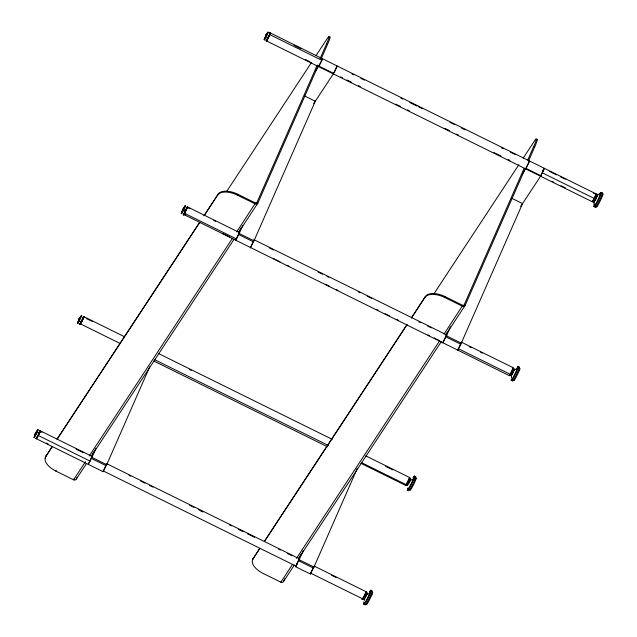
<?xml version="1.0" encoding="UTF-8"?>
<svg xmlns="http://www.w3.org/2000/svg" width="637" height="637" viewBox="0 0 637 637"><rect width="100%" height="100%" fill="white"/><g stroke="black" fill="none" stroke-linecap="round" stroke-linejoin="round"><path stroke-width="0.96" d="M40.083 431.567L40.219 430.867L39.82 431.273M81.87 321.454L83.933 316.7L82.388 320.419M82.221 320.586L80.477 323.899M594.09 201.626C594.711 201.3 597.896 196.499 597.219 194.428L270.518 33.06L268.034 32.153L264.236 39.685L265.271 40.227M187.342 206.675L183.345 214.836L185.136 211.898M181.856 211.938L181.346 213.594L185.16 205.855L181.967 211.691M592.291 201.666L592.816 201.181M363.807 602.96L363.902 601.615M79.625 324.233L83.63 316.605M264.196 39.558L265.287 36.811M265.709 35.783L265.725 35.616A18.226 5.383 27.6 0 0 265.78 37.073M318.556 65.906L318.42 66.566L321.534 60.929M333.27 73.478L335.062 70.874L337.14 65.953L333.677 73.351L313.651 103.72M521.95 174.681L525.732 168.518M149.695 366.808L106.721 464.692L91.919 457.382L92.142 456.426L88.272 464.349L92.182 456.45L40.322 430.843L38.945 434.131M446.362 335.269L446.688 334.895L442.795 342.81L446.688 334.895L254.259 239.87L250.365 247.785L254.259 239.87L253.9 240.237M446.282 335.388L446.728 334.919L446.473 335.85L461.276 343.16L459.309 347.388M442.85 342.419L442.89 342.3M83.67 317.322L83.638 317.457A5.55 5.239 13.9 0 0 83.773 316.947L83.789 316.876M366.793 594.01L365.503 593.358L366.052 591.677L314.232 566.094L313.985 567.041L299.183 559.732L299.215 558.952M592.322 201.515L595.611 195.71M364.014 596.527L362.142 599.592L362.238 599.027M407.584 482.368L405.745 485.068M365.71 455.837L409.623 477.519L407.791 481.962M36.516 437.914L36.365 438.654L37.185 437.5M80.047 323.867L79.92 324.488L80.381 323.97M79.593 324.337L80.963 322.465M264.212 39.47C265.669 40.386 270.486 27.423 266.696 34M267.835 38.339L266.194 40.927L270.231 32.774L269.085 35.815M106.761 463.919L103.083 471.659L36.46 438.766L36.612 437.977M265.756 35.465L265.414 36.532M266.569 40.489L266.6 40.975L593.27 202.24L594.01 202.001M268.687 36.659L270.399 33.164L269.929 33.793M310.33 573.722L314.248 566.11L310.338 574.009L295.536 566.699L295.703 565.879M78.064 322.481C76.623 325.141 79.665 318.078 79.028 319.559L79.227 318.97M80.803 316.852L81.775 315.522L77.754 323.612L81.456 315.602L79.434 318.898M182.795 209.748L182.923 209.278M183.775 214.486L509.417 375.711L511.766 371.721M270.168 34.064L270.255 33.554L269.897 33.976M35.505 433.638L35.847 432.889L35.274 433.98L35.823 432.842L35.274 433.996L35.863 432.826L35.282 433.932M264.355 39.757L264.673 38.825M36.739 437.906L36.994 437.922A5.55 4.961 34.9 0 1 36.683 438.312M79.275 318.882L78.877 319.718M266.68 40.489L266.513 40.856L267.237 39.924M322.051 58.907C322.64 59.456 319.041 66.535 318.5 66.073M310.402 573.499L310.315 574.001M366.06 591.837L364.213 596.113M409.631 477.678L405.697 485.426L360.908 463.314M187.461 207.328L187.501 206.977A5.55 5.526 -43.1 0 1 187.413 207.375L186.203 210.306M363.17 599.688L367.047 592.187L366.601 592.657M406.74 485.529L408.779 482.44L410.507 478.045M183.368 214.43L183.321 214.836L183.408 214.303M80.103 324.066L79.999 324.591L83.351 318.436M91.824 457.446L91.927 456.936L91.362 457.637M83.606 316.716L81.401 321.645M103.226 470.894L103.083 471.659M295.687 565.935L295.608 566.651L299.438 558.792L106.873 463.784L103.146 471.619L103.138 471.141M511.2 375.551L511.161 375.949L514.409 369.142M35.385 433.686L35.768 432.929M235.626 239.95L235.563 240.468L236.263 239.512M183.711 214.327L183.655 214.773L184.81 213.037M409.073 479.207L410.363 479.948L409.902 481.07M266.553 34.263L265.541 35.911M182.747 209.844L182.978 209.191M36.086 434.665L37.862 429.728L37.535 430.063A18.226 16.299 34.9 0 0 35.608 433.431A18.226 16.299 34.9 0 0 34.31 437.117L34.207 437.77L35.975 434.283M37.272 437.356L39.805 431.536A5.55 4.961 34.9 0 0 39.884 431.185L40.059 430.548L39.916 431.241M39.948 431.838L40.123 431.36L41.867 432.212M265.613 35.967L266.027 35.035L265.462 36.118M510.54 375.543C510.81 376.674 514.624 369.006 514.043 368.552M106.721 464.692L106.841 463.816M304.836 96.076L315.283 101.235L254.012 240.818L239.209 233.508L239.44 232.553L187.628 206.961L187.278 207.343M254.012 240.818L254.274 239.886L253.821 240.356M512.092 198.425L522.547 203.585L461.276 343.16L461.53 342.228L513.334 367.796L511.965 371.307M235.754 239.592L235.555 240.475L239.241 232.728M593.437 201.595C592.975 203.896 597.944 194.285 596.949 194.611M364.006 599.162C363.854 601.145 368.64 591.12 366.617 593.78M36.078 432.634L34.04 437.476L34.693 436.138M36.205 437.914L36.03 438.71L38.706 434.052M78.996 319.623L79.291 318.858L78.956 319.511M182.715 209.899L183.145 208.952M366.808 594.377L366.697 593.955M407.449 485.673L410.363 479.948M461.26 343.2L461.53 342.228L457.605 350.127L458.951 348.065M509.489 375.687L513.103 367.995M36.229 437.858L36.022 438.71L36.325 438.415M514.346 369.89L513.08 368.783M78.98 319.647L79.33 318.787L78.892 319.798M596.861 196.562L595.611 199.285M40.004 431.854L39.191 433.813M35.401 433.821L35.839 432.905M512.164 374.238L513.955 370.527M460.933 343.869L461.148 343.311M79.378 318.85L78.956 319.694L79.386 318.811M181.856 212.567C179.937 217.894 186.721 204.716 185.152 206.117M269.929 34.709L269.809 35.003M266.6 40.975L270.518 33.06M595.754 195.376L596.216 193.895L592.967 200.942M264.761 38.61L265.31 37.344M543.887 169.768L543.281 171.17M91.346 458.632L91.624 457.963M410.379 480.218L410.857 478.745L410.57 479.024M39.613 432.849L39.956 431.982L39.04 433.924M321.741 60.451L322.338 58.652L322.027 58.946M364.953 597.984L366.506 594.815M78.24 322.043L78.693 321.008M183.735 214.884L187.628 206.961M86.576 463.457L76.313 479.064A2.206 1.887 33.3 0 1 73.574 479.82L55.809 471.046A16.554 8.528 23.7 0 1 45.745 456.538L52.13 446.537M55.809 471.046L56.191 470.178M73.956 478.952L73.574 479.82L85.462 461.753M76.313 479.064L77.109 477.24M91.545 456.45L93.528 451.92M91.919 457.382L95.9 448.321M204.158 215.744L218.196 194.118A16.554 8.528 23.7 0 1 237.736 194.229L255.501 203.004A1.107 0.94 33.3 0 0 256.87 202.622L257.858 203.115L318.253 65.523M217.814 194.986A16.554 8.528 23.7 0 1 237.354 195.097L237.736 194.229M238.827 232.577L240.818 228.038M239.209 233.508L242.793 225.347M255.501 203.004L236.749 231.796M256.87 202.622L317.266 65.038M320.069 58.66L326.462 44.08A16.554 1.234 -63.7 0 0 327.434 38.284L315.96 55.722M321.454 58.238L327.45 44.566A16.554 1.234 -63.7 0 0 329.695 37.089M294.382 564.979L283.576 581.406A2.206 1.887 33.3 0 1 280.837 582.162L263.073 573.396A16.554 8.528 23.7 0 1 253.008 558.88L259.394 548.887M283.576 581.406L284.771 578.675M298.801 558.8L300.791 554.27M299.183 559.732L303.164 550.663M411.422 318.086L425.46 296.468A16.554 8.528 23.7 0 1 445 296.579L462.765 305.346A1.107 0.94 33.3 0 0 464.134 304.972L465.121 305.457L525.119 168.781M313.985 567.041L357.357 468.251M425.078 297.328A16.554 8.528 23.7 0 1 444.618 297.439L445 296.579M446.091 334.919L447.285 332.203M446.473 335.85L450.447 326.789M462.765 305.346L444.013 334.138M464.134 304.972L524.132 168.295M527.731 160.094L533.726 146.422A16.554 1.234 -63.7 0 0 534.698 140.626L523.224 158.064M528.718 160.58L534.714 146.916A16.554 1.234 -63.7 0 0 536.418 140.06M365.503 593.358L362.127 599.584M182.158 211.85L182.524 211.038M409.83 481.23L409.328 482.289M296.428 564.167L296.667 563.649M35.465 433.51L35.736 433.168L35.29 433.996L35.831 432.921L35.409 433.614M35.417 434.53L34.844 435.182M186.012 210.122L187.366 206.73M269.156 36.237L268.129 37.766M265.502 36.022L266.019 35.091L265.486 36.046L265.725 35.616A18.226 5.383 27.6 0 1 266.362 34.502M182.795 210.457L183.082 209.868M35.553 434.243L35.991 433.351M265.709 36.484L265.995 35.895M38.849 434.33L38.037 435.947M186.108 210.513L184.905 212.862M268.766 37.057L267.317 39.789M183.48 209.971L185.725 210.736M36.381 434.076L38.172 429.657L36.866 431.671M265.438 36.198L265.947 35.274M520.652 206.46L541.108 175.43L544.125 168.566M36.46 438.766L40.322 430.843M183.376 209.278L183.822 208.418M266.29 35.306L266.584 34.724M409.209 482.543L408.659 483.579M36.285 432.77L37.535 430.063M296.81 564.621L297.575 563.18M35.68 434.84L34.366 437.133M595.539 199.429L594.95 200.488M81.663 321.86L80.907 323.222M37.647 436.154L36.413 438.296M35.497 433.439L35.298 433.893L35.72 433.2M266.879 34.175L267.158 33.657M542.835 170.756L543.257 169.983M80.541 317.322L79.864 318.062M184.109 207.877L185.064 206.245M543.082 170.294L543.337 169.848M82.866 318.317L82.484 319.002L82.937 318.205M236.486 239.13L239.329 232.632M267.293 33.419L267.866 32.447M183.122 209.047L182.636 209.892M543.21 170.167L543.56 169.569M79.028 319.36L79.338 318.938M295.536 566.699L299.334 558.816M529.14 161.511L529.522 161.018L525.684 168.909L529.594 160.994L529.156 161.487M91.282 457.661L92.174 456.45M269.746 33.872L270.375 33.283M269.73 33.339L270.223 32.766L269.785 33.267M57.051 439.068L199.628 222.353M203.991 215.704L218.196 194.118M45.745 456.538L52.298 446.577M57.219 439.1L199.787 222.385M226.923 191.06L311.597 62.362M315.235 71.503L318.42 66.344M89.244 456.004L232.425 238.365M91.441 456.068L234.082 239.249M238.405 232.68L257.858 203.115A2.206 1.887 33.3 0 1 255.118 203.872L237.354 195.097M264.307 541.41L406.884 324.695M411.805 317.226L425.46 296.468M253.008 558.88L259.562 548.919M264.474 541.45L407.051 324.735M433.638 294.238L518.852 164.712M280.837 582.162L292.184 564.915M296.508 558.346L439.689 340.707M298.705 558.41L441.345 341.591M445.669 335.022L465.121 305.457A2.206 1.887 33.3 0 1 462.382 306.214L444.618 297.439M83.176 316.908L83.63 316.39L83.216 316.844M365.614 592.163L366.036 591.669L365.749 591.964M187.127 207.367L187.469 206.969M182.7 209.74L182.994 209.35M39.669 430.97L40.035 430.548L39.757 430.851M265.9 35.385L265.597 35.799L265.876 35.441M544.205 168.455L540.526 176.218M184.061 214.343L185.717 215.25M37.057 432.013L39.398 433.152M81.512 321.98L79.179 320.825M370.105 593.222L368.146 593.915A29.278 17.605 23 0 0 366.458 594.942M326.462 44.08L327.45 44.566M533.726 146.422L534.714 146.916M293.968 45.259L300.99 48.731M351.974 73.956L353.758 74.84M360.884 78.359L364.444 80.119M400.976 98.154L402.759 99.038M409.886 102.557L417.02 106.076M418.796 106.952L422.363 108.712M449.985 122.352L454.436 124.549M461.57 128.077L465.129 129.837M501.661 147.872L503.445 148.755M510.571 152.275L515.03 154.472M549.42 171.401L556.451 174.864M560.839 177.038L565.234 179.204M593.334 193.083L595.093 193.951M269.984 34.717L321.804 60.308M542.485 172.906L594.305 198.497M318.858 66.073L333.661 73.382M526.114 168.415L540.924 175.724M305.505 59.567L309.901 61.733M340.66 76.87L342.443 77.754M346.902 79.951L351.353 82.149M358.48 85.676L360.263 86.552M395.903 104.15L397.687 105.033M398.579 105.471L400.362 106.355M407.489 109.875L409.272 110.75M444.913 128.348L449.364 130.553M456.498 134.073L458.274 134.948M493.914 152.546L501.048 156.065M508.175 159.592L509.958 160.468M552.144 181.362L553.903 182.23M560.926 185.701L565.322 187.867M187.397 207.471L190.033 208.769M213.745 220.482L215.505 221.35M269.164 247.841L273.615 250.038M318.166 272.039L322.625 274.236M327.076 276.442L328.859 277.318M358.265 291.842L360.048 292.717M367.175 296.237L371.626 298.435M418.851 321.757L420.635 322.64M427.761 326.16L431.329 327.92M469.19 346.632L470.95 347.499M480.609 352.269L482.368 353.137M238.756 234.591L253.566 241.901M446.019 336.933L460.822 344.251M184.746 213.411L236.566 239.002M458.552 348.789L510.364 374.381M222.6 233.46L229.631 236.932M273.751 258.718L279.985 261.799M287.112 265.318L288.895 266.202M325.427 284.237L328.995 285.997M336.121 289.517L337.905 290.4M376.22 309.319L377.996 310.195M385.13 313.715L389.581 315.92M396.708 319.44L398.491 320.315M427.897 334.839L429.68 335.715M434.131 337.921L438.59 340.118M83.933 316.7L124.326 336.647M158.525 353.543L332.267 439.339M86.321 318.508L92.476 321.55M385.672 466.324L392.703 469.788M154.68 359.714L328.429 445.51M361.37 462.542L406.279 484.717M80.557 323.93L120.282 343.55M153.788 361.02L327.537 446.816M76.114 449.125L83.144 452.596M331.566 575.275L335.954 577.441M229.607 524.984L231.39 525.867M238.525 529.379L242.976 531.584M247.435 533.782L254.569 537.302M278.632 549.174L280.415 550.049M287.542 553.569L292.001 555.767M200.926 510.954L202.709 511.829M91.473 458.473L106.275 465.782M298.729 560.815L313.539 568.124M38.379 435.565L90.199 461.148M310.896 573.292L362.708 598.876M103.544 471.085L295.998 566.118M46.334 443.034L48.093 443.901M189.5 369.524L191.283 370.408M128.937 475.258L130.72 476.134M140.522 480.975L144.973 483.18M149.424 485.378L152.991 487.138M189.507 505.189L193.966 507.386M198.418 509.592L202.869 511.79M370.105 593.222L371.204 593.78A1.107 0.661 23 0 1 371.825 594.823M364.667 600.492L364.603 599.608A29.278 17.605 23 0 1 364.595 599.146M511.543 378.187L511.535 376.602A29.278 22.566 21.1 0 1 511.63 375.464M594.369 201.722A29.278 28.96 -4 0 0 594.066 203.872L593.995 206.499L595.245 207.168A1.107 1.091 -4 0 0 596.71 206.667M596.973 196.132A29.278 28.96 -4 0 1 599.019 194.078L601.105 192.446L602.387 193.027A1.107 1.091 -4 0 1 602.873 194.484M599.831 193.871A7.859 0.589 -63.7 0 1 598.732 198.234A7.859 0.589 -63.7 0 1 594.003 206.157M594.409 204.899A7.859 0.589 -63.7 0 1 594.695 204.166M602.299 194.97A6.88 0.518 -63.7 0 1 600.253 200.806A6.88 0.518 -63.7 0 1 596.861 205.982M597.195 205.058A6.88 0.518 -63.7 0 1 597.347 204.684M601.567 196.148A6.88 0.518 -63.7 0 1 601.774 195.798M601.893 193.361A7.986 0.597 -63.7 0 1 599.417 200.225A7.986 0.597 -63.7 0 1 595.308 206.738M600.492 193.226A8.002 0.597 -63.7 0 1 598.438 199.421A8.002 0.597 -63.7 0 1 594.257 205.998M599.935 194.118A8.002 0.597 -63.7 0 1 600.325 193.497M45.394 458.576A16.554 8.528 23.7 0 1 46.127 455.67M410.029 480.784A29.278 17.605 23 0 1 411.725 479.757L413.493 479.016L414.775 479.621A1.107 0.661 23 0 1 415.396 480.664M413.357 477.296A7.859 0.589 -63.7 0 1 413.54 478.745A7.859 0.589 -63.7 0 1 408.699 488.42A7.859 0.589 -63.7 0 1 408.038 487.934M412.951 477.957A7.859 0.589 -63.7 0 1 413.158 477.615M416.264 478.068A6.88 0.518 -63.7 0 1 412.776 486.166A6.88 0.518 -63.7 0 1 410.3 489.511M415.611 478.737A6.88 0.518 -63.7 0 1 416.184 478.045M415.412 476.842A7.986 0.597 -63.7 0 1 413.102 483.276A7.986 0.597 -63.7 0 1 408.643 490.801M413.883 476.882A8.002 0.597 -63.7 0 1 413.739 478.92A8.002 0.597 -63.7 0 1 409.05 488.34A8.002 0.597 -63.7 0 1 407.943 488.818M413.524 477.455A8.002 0.597 -63.7 0 1 413.708 477.153M252.785 559.382A16.554 8.528 23.7 0 1 253.383 558.02M268.273 38.18A5.55 1.64 27.6 0 1 268.161 38.26M181.266 213.57A18.226 18.17 -43.1 0 1 182.899 209.557A18.226 18.17 -43.1 0 1 185.112 205.815M183.989 214.335A5.55 5.526 -43.1 0 1 183.639 214.765M369.38 592.115A7.859 0.589 -63.7 0 1 370.328 592.004A7.859 0.589 -63.7 0 1 365.718 601.559A7.859 0.589 -63.7 0 1 364.085 603.104M372.327 592.49A6.88 0.518 -63.7 0 1 369.858 599.051A6.88 0.518 -63.7 0 1 366.729 603.669M371.713 591.168A7.986 0.597 -63.7 0 1 369.532 597.434A7.986 0.597 -63.7 0 1 365.073 604.855M370.137 591.311A8.002 0.597 -63.7 0 1 368.552 596.63A8.002 0.597 -63.7 0 1 364.022 604.019M77.563 323.047A18.226 17.207 13.9 0 1 79.179 319.272A18.226 17.207 13.9 0 1 81.385 315.785M80.198 323.946A5.55 5.239 13.9 0 1 79.936 324.241M513.924 370.63A29.278 22.566 21.1 0 1 515.795 369.165L517.722 368.043L519.004 368.64A1.107 0.852 21.1 0 1 519.553 369.858M517.228 367.326A7.859 0.589 -63.7 0 1 515.476 372.924A7.859 0.589 -63.7 0 1 511.192 379.779M519.513 368.751A6.88 0.518 -63.7 0 1 517.348 374.763A6.88 0.518 -63.7 0 1 513.948 379.986M519.099 367.159A7.986 0.597 -63.7 0 1 516.368 374.484A7.986 0.597 -63.7 0 1 512.466 380.512M517.562 367.223A8.002 0.597 -63.7 0 1 515.644 373.147A8.002 0.597 -63.7 0 1 511.352 379.978"/></g></svg>
